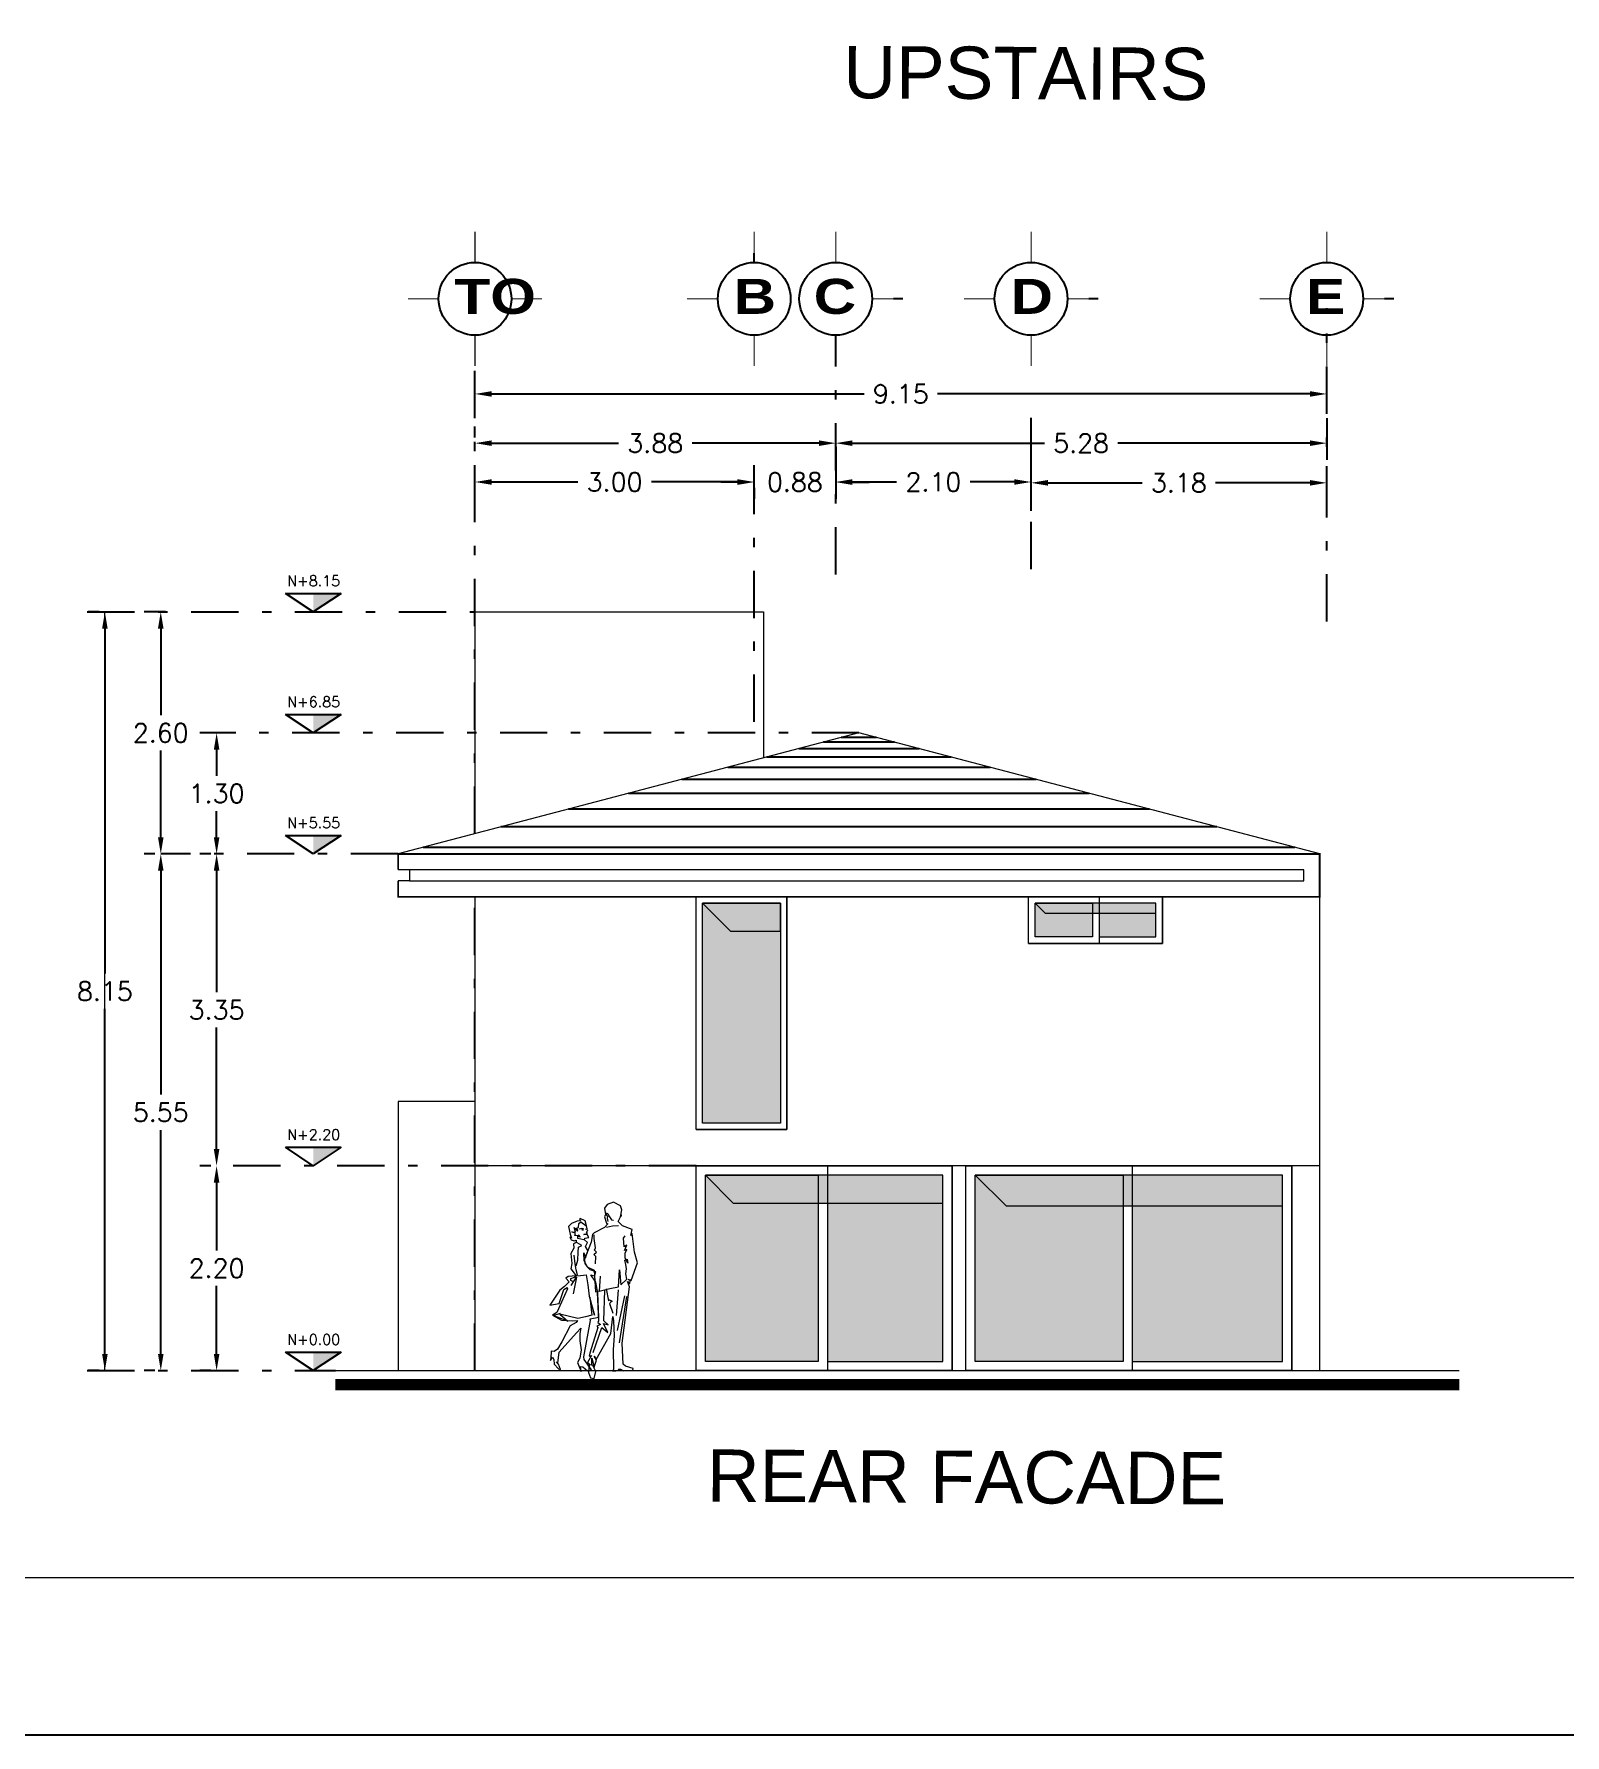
# Model space of a CAD drawing. Header units: millimetres. Extents: x 246.6 to 325.5, y -2 to 41.7.
# Drawn here: x 266.08 to 282.53, y -2.03 to 16.24 of the extents above; entities that cross this region are included whole.
import ezdxf
from ezdxf.enums import TextEntityAlignment as Align

# ---------------------------------------------------------------- set-up
doc = ezdxf.new("R2010")
doc.units = ezdxf.units.MM
doc.header["$LTSCALE"] = 0.05
doc.header["$PDMODE"] = 35
doc.linetypes.add('DASHDOT', pattern=[25.4, 12.7, -6.35, 0, -6.35])
doc.layers.add('AUILIAR', color=8, linetype='Continuous', plot=False)
doc.layers.add('EJES', color=1, linetype='DASHDOT')
doc.layers.add('LINEAS', color=9, linetype='Continuous')
doc.layers.add('MUROS', color=7, linetype='Continuous', lineweight=18)
doc.layers.add('VENTANAS', color=175, linetype='Continuous', lineweight=9)
doc.styles.add('ARIAL', font='arial.ttf', dxfattribs={"height": 1})
doc.styles.add('NIVEL', font='romans')
doc.styles.add('ROMANS', font='romans.shx', dxfattribs={"height": 0.2})
doc.styles.add('SANSSERIFBOLD', font='sasb____.pfb', dxfattribs={"height": 0.6})
doc.dimstyles.get("Standard").update_dxf_attribs({"dimtxt": 0.2, "dimasz": 0.18, "dimexe": 0.18, "dimexo": 0.0625, "dimgap": 0.09, "dimtad": 0, "dimtih": 1, "dimtoh": 1, "dimzin": 0, "dimdsep": 46, "dimtxsty": 'ROMANS', "dimcen": 0.09, "dimclrd": 3, "dimclrt": 256, "dimadec": 0, "dimazin": 0, "dimtfac": 1, "dimtofl": 0, "dimtmove": 0, "dimatfit": 3, "dimfxl": 0, "dimtolj": 1, "dimtzin": 0, "dimarcsym": 0})

# ---------------------------------------------------------------- blocks, each defined once
blk = doc.blocks.new('*D96')
at = {"color": 0, "lineweight": -2, "transparency": 16777216}
for p, q in [((270.822, 12.439), (270.822, 12.556)), ((279.972, 12.439), (279.972, 12.556))]:
    blk.add_line(p, q, dxfattribs=at)
at = {"color": 3, "lineweight": -2, "transparency": 16777216}
for p, q in [((271.002, 12.376), (275.002, 12.376)), ((279.792, 12.376), (275.792, 12.376))]:
    blk.add_line(p, q, dxfattribs=at)
at = {"color": 3, "transparency": 16777216}
for points in [[(271.002, 12.406), (271.002, 12.346), (270.822, 12.376)], [(279.792, 12.406), (279.792, 12.346), (279.972, 12.376)]]:
    blk.add_solid(points, dxfattribs=at)
at = {"layer": 'DEFPOINTS', "color": 0, "transparency": 16777216}
for p in [(270.822, 12.376), (279.972, 12.376), (279.972, 12.376)]:
    blk.add_point(p, dxfattribs=at)
at = {"transparency": 16777216, "insert": (275.397, 12.376), "char_height": 0.2, "attachment_point": 5, "style": 'ROMANS'}
blk.add_mtext('\\A1;9.15', dxfattribs=at)
blk = doc.blocks.new('*D97')
at = {"color": 0, "lineweight": -2, "transparency": 16777216}
for p, q in [((270.822, 11.909), (270.822, 12.027)), ((274.697, 11.784), (274.697, 11.667))]:
    blk.add_line(p, q, dxfattribs=at)
at = {"color": 3, "lineweight": -2, "transparency": 16777216}
for p, q in [((271.002, 11.847), (272.365, 11.847)), ((274.517, 11.847), (273.154, 11.847))]:
    blk.add_line(p, q, dxfattribs=at)
at = {"color": 3, "transparency": 16777216}
for points in [[(271.002, 11.877), (271.002, 11.817), (270.822, 11.847)], [(274.517, 11.877), (274.517, 11.817), (274.697, 11.847)]]:
    blk.add_solid(points, dxfattribs=at)
at = {"layer": 'DEFPOINTS', "color": 0, "transparency": 16777216}
for p in [(270.822, 11.847), (274.697, 11.847), (274.697, 11.847)]:
    blk.add_point(p, dxfattribs=at)
at = {"transparency": 16777216, "insert": (272.759, 11.847), "char_height": 0.2, "attachment_point": 5, "style": 'ROMANS'}
blk.add_mtext('\\A1;3.88', dxfattribs=at)
blk = doc.blocks.new('*D98')
at = {"color": 0, "lineweight": -2, "transparency": 16777216}
for p, q in [((276.797, 11.119), (276.797, 11.61)), ((274.697, 11.377), (274.697, 11.25))]:
    blk.add_line(p, q, dxfattribs=at)
at = {"color": 3, "lineweight": -2, "transparency": 16777216}
for p, q in [((274.877, 11.43), (275.352, 11.43)), ((276.617, 11.43), (276.142, 11.43))]:
    blk.add_line(p, q, dxfattribs=at)
at = {"color": 3, "transparency": 16777216}
for points in [[(274.877, 11.46), (274.877, 11.4), (274.697, 11.43)], [(276.617, 11.46), (276.617, 11.4), (276.797, 11.43)]]:
    blk.add_solid(points, dxfattribs=at)
at = {"layer": 'DEFPOINTS', "color": 0, "transparency": 16777216}
for p in [(274.697, 11.44), (276.797, 11.43), (276.797, 11.057)]:
    blk.add_point(p, dxfattribs=at)
at = {"transparency": 16777216, "insert": (275.747, 11.43), "char_height": 0.2, "attachment_point": 5, "style": 'ROMANS'}
blk.add_mtext('\\A1;2.10', dxfattribs=at)
blk = doc.blocks.new('*D99')
at = {"color": 0, "lineweight": -2, "transparency": 16777216}
for p, q in [((270.822, 11.493), (270.822, 11.61)), ((273.822, 11.493), (273.822, 11.61))]:
    blk.add_line(p, q, dxfattribs=at)
at = {"color": 3, "lineweight": -2, "transparency": 16777216}
for p, q in [((271.002, 11.43), (271.927, 11.43)), ((273.642, 11.43), (272.717, 11.43))]:
    blk.add_line(p, q, dxfattribs=at)
at = {"color": 3, "transparency": 16777216}
for points in [[(271.002, 11.46), (271.002, 11.4), (270.822, 11.43)], [(273.642, 11.46), (273.642, 11.4), (273.822, 11.43)]]:
    blk.add_solid(points, dxfattribs=at)
at = {"layer": 'DEFPOINTS', "color": 0, "transparency": 16777216}
for p in [(270.822, 11.43), (270.822, 11.43), (273.822, 11.43)]:
    blk.add_point(p, dxfattribs=at)
at = {"transparency": 16777216, "insert": (272.322, 11.43), "char_height": 0.2, "attachment_point": 5, "style": 'ROMANS'}
blk.add_mtext('\\A1;3.00', dxfattribs=at)
blk = doc.blocks.new('*D84')
at = {"layer": 'DEFPOINTS', "color": 0, "transparency": 16777216}
for p in [(276.797, 11.421), (279.972, 11.421), (279.972, 11.421)]:
    blk.add_point(p, dxfattribs=at)
at = {"layer": 'MUROS', "color": 0, "lineweight": -2, "transparency": 16777216}
for p, q in [((276.797, 11.484), (276.797, 11.601)), ((279.972, 11.484), (279.972, 11.601))]:
    blk.add_line(p, q, dxfattribs=at)
at = {"layer": 'MUROS', "color": 3, "lineweight": -2, "transparency": 16777216}
for p, q in [((276.977, 11.421), (277.99, 11.421)), ((279.792, 11.421), (278.779, 11.421))]:
    blk.add_line(p, q, dxfattribs=at)
at = {"layer": 'MUROS', "color": 3, "transparency": 16777216}
for points in [[(276.977, 11.451), (276.977, 11.391), (276.797, 11.421)], [(279.792, 11.451), (279.792, 11.391), (279.972, 11.421)]]:
    blk.add_solid(points, dxfattribs=at)
at = {"layer": 'MUROS', "transparency": 16777216, "insert": (278.384, 11.421), "char_height": 0.2, "attachment_point": 5, "style": 'ROMANS'}
blk.add_mtext('\\A1;3.18', dxfattribs=at)
blk = doc.blocks.new('*D101')
at = {"layer": 'DEFPOINTS', "color": 0, "transparency": 16777216}
for p in [(274.697, 11.872), (273.822, 11.43), (274.697, 11.429)]:
    blk.add_point(p, dxfattribs=at)
at = {"layer": 'MUROS', "color": 0, "lineweight": -2, "transparency": 16777216}
for p, q in [((274.697, 11.809), (274.697, 11.249)), ((273.822, 11.368), (273.822, 11.249))]:
    blk.add_line(p, q, dxfattribs=at)
at = {"layer": 'MUROS', "color": 3, "lineweight": -2, "transparency": 16777216}
for p, q in [((273.642, 11.429), (273.462, 11.429)), ((274.877, 11.429), (275.057, 11.429))]:
    blk.add_line(p, q, dxfattribs=at)
at = {"layer": 'MUROS', "color": 3, "transparency": 16777216}
for points in [[(273.642, 11.459), (273.642, 11.399), (273.822, 11.429)], [(274.877, 11.459), (274.877, 11.399), (274.697, 11.429)]]:
    blk.add_solid(points, dxfattribs=at)
at = {"layer": 'MUROS', "transparency": 16777216, "insert": (274.259, 11.429), "char_height": 0.2, "attachment_point": 5, "style": 'ROMANS'}
blk.add_mtext('\\A1;0.88', dxfattribs=at)
blk = doc.blocks.new('*D102')
at = {"layer": 'DEFPOINTS', "color": 0, "ltscale": 0.5, "transparency": 16777216}
for p in [(279.972, 12.179), (274.697, 11.847), (279.972, 11.847)]:
    blk.add_point(p, dxfattribs=at)
at = {"layer": 'MUROS', "color": 0, "lineweight": -2, "ltscale": 0.5, "transparency": 16777216}
for p, q in [((279.972, 12.116), (279.972, 11.667)), ((274.697, 11.909), (274.697, 12.027))]:
    blk.add_line(p, q, dxfattribs=at)
at = {"layer": 'MUROS', "color": 3, "lineweight": -2, "ltscale": 0.5, "transparency": 16777216}
for p, q in [((274.877, 11.847), (276.94, 11.847)), ((279.792, 11.847), (277.729, 11.847))]:
    blk.add_line(p, q, dxfattribs=at)
at = {"layer": 'MUROS', "color": 3, "ltscale": 0.5, "transparency": 16777216}
for points in [[(274.877, 11.877), (274.877, 11.817), (274.697, 11.847)], [(279.792, 11.877), (279.792, 11.817), (279.972, 11.847)]]:
    blk.add_solid(points, dxfattribs=at)
at = {"layer": 'MUROS', "ltscale": 0.5, "transparency": 16777216, "insert": (277.334, 11.847), "char_height": 0.2, "attachment_point": 5, "style": 'ROMANS'}
blk.add_mtext('\\A1;5.28', dxfattribs=at)
blk = doc.blocks.new('02FMAN13')
for points in [[(0.227, 1.942), (0.16, 1.918), (0.132, 1.877), (0.14, 1.811), (0.132, 1.787), (0.151, 1.716), (0.165, 1.71), (0.131, 1.67), (0.019, 1.614), (0.003, 1.596), (-0.013, 1.514), (-0.085, 1.329), (-0.08, 1.284), (-0.055, 1.247), (0.018, 1.212), (0.035, 0.979), (0.063, 0.986), (0.05, 0.971), (0.067, 0.668), (0.057, 0.649), (0.089, 0.627), (0.049, 0.612), (0.06, 0.595), (-0.026, 0.32), (-0.035, 0.288), (-0.01, 0.297), (-0.051, 0.222), (-0.021, 0.194), (-0.033, 0.199), (-0.042, 0.112), (-0.02, 0.057), (0.019, 0.048), (0.037, 0.124), (0.006, 0.19), (-0.004, 0.193), (-0.006, 0.267), (0.019, 0.171), (0.044, 0.244), (0.021, 0.287), (0.042, 0.251), (0.2, 0.533), (0.219, 0.714), (0.227, 0.669), (0.233, 0.506), (0.224, 0.359), (0.226, 0.15), (0.221, 0.126), (0.289, 0.133), (0.279, 0.148), (0.303, 0.148), (0.335, 0.131), (0.433, 0.139), (0.438, 0.156), (0.356, 0.182), (0.33, 0.202), (0.321, 0.429), (0.4, 1.035), (0.378, 1.091), (0.399, 1.067), (0.41, 1.105), (0.383, 1.111), (0.417, 1.101), (0.485, 1.291), (0.454, 1.404), (0.426, 1.607), (0.415, 1.586), (0.427, 1.651), (0.324, 1.687), (0.276, 1.734), (0.302, 1.785), (0.317, 1.86), (0.301, 1.904)], [(-0.048, 1.423), (-0.075, 1.468), (-0.051, 1.511), (-0.084, 1.54), (-0.082, 1.557), (-0.037, 1.562), (-0.056, 1.594), (-0.09, 1.596), (-0.054, 1.606), (-0.062, 1.624), (-0.05, 1.637), (-0.059, 1.65), (-0.073, 1.654), (-0.057, 1.658), (-0.064, 1.689), (-0.079, 1.743), (-0.13, 1.766), (-0.137, 1.755), (-0.129, 1.742), (-0.165, 1.738), (-0.225, 1.714), (-0.255, 1.682), (-0.238, 1.6), (-0.225, 1.556), (-0.243, 1.568), (-0.227, 1.538), (-0.194, 1.528), (-0.175, 1.536), (-0.175, 1.511), (-0.201, 1.495), (-0.199, 1.448), (-0.231, 1.39), (-0.221, 1.283), (-0.232, 1.226), (-0.174, 1.152), (-0.26, 1.144), (-0.285, 1.127), (-0.249, 1.086), (-0.299, 1.037), (-0.35, 0.998), (-0.457, 0.837), (-0.356, 0.854), (-0.305, 1.003), (-0.272, 1.027), (-0.266, 1.013), (-0.331, 0.867), (-0.383, 0.756), (-0.429, 0.728), (-0.33, 0.674), (-0.215, 0.668), (-0.158, 0.671), (-0.173, 0.652), (-0.237, 0.614), (-0.328, 0.443), (-0.373, 0.364), (-0.412, 0.338), (-0.444, 0.342), (-0.444, 0.324), (-0.451, 0.243), (-0.429, 0.277), (-0.415, 0.251), (-0.41, 0.201), (-0.363, 0.152), (-0.341, 0.146), (-0.365, 0.203), (-0.386, 0.228), (-0.37, 0.212), (-0.358, 0.331), (-0.169, 0.54), (-0.125, 0.591), (-0.134, 0.533), (-0.135, 0.452), (-0.122, 0.355), (-0.133, 0.266), (-0.159, 0.22), (-0.119, 0.125), (-0.126, 0.178), (-0.104, 0.173), (-0.053, 0.132), (-0.01, 0.141), (-0.089, 0.254), (-0.09, 0.28), (-0.021, 0.67), (-0.023, 0.689), (0.068, 0.708), (0.058, 0.965), (0.037, 1.083), (-0.017, 1.162), (0.027, 1.15), (0.037, 1.196), (-0.023, 1.216), (-0.053, 1.245), (-0.087, 1.311), (-0.091, 1.398), (-0.075, 1.346), (-0.048, 1.418)]]:
    blk.add_lwpolyline(points, close=True)
for points in [[(-0.091, 1.539), (-0.155, 1.554), (-0.156, 1.576), (-0.13, 1.572), (-0.145, 1.59), (-0.158, 1.582), (-0.187, 1.585), (-0.182, 1.605), (-0.22, 1.623), (-0.18, 1.621), (-0.197, 1.669), (-0.158, 1.63), (-0.155, 1.643), (-0.176, 1.659), (-0.148, 1.669), (-0.147, 1.713), (-0.125, 1.73), (-0.072, 1.694)], [(-0.143, 1.656), (-0.114, 1.662), (-0.097, 1.656), (-0.115, 1.651), (-0.098, 1.643)], [(0.158, 1.824), (0.15, 1.819), (0.153, 1.804), (0.161, 1.789), (0.158, 1.772), (0.165, 1.735)], [(0.151, 1.673), (0.218, 1.689), (0.279, 1.691)], [(0.152, 1.82), (0.165, 1.822), (0.178, 1.796), (0.205, 1.754), (0.226, 1.749)], [(0.305, 1.819), (0.309, 1.794), (0.296, 1.784)], [(-0.174, 1.26), (-0.156, 1.32), (-0.154, 1.404), (-0.148, 1.46), (-0.114, 1.477), (-0.163, 1.507)], [(0.032, 1.281), (0.036, 1.358), (0.016, 1.382), (0.046, 1.407), (0.022, 1.428), (0.032, 1.451), (0.019, 1.553), (0.02, 1.592)], [(0.084, 1.147), (0.073, 0.988), (0.189, 1.015), (0.281, 1.033), (0.29, 1.217), (0.306, 1.054), (0.371, 1.117), (0.361, 1.172), (0.368, 1.227), (0.361, 1.274), (0.349, 1.32), (0.375, 1.331), (0.381, 1.288), (0.354, 1.343), (0.353, 1.396), (0.371, 1.433), (0.344, 1.424), (0.369, 1.481), (0.342, 1.464), (0.334, 1.557), (0.353, 1.581)], [(-0.204, 1.087), (-0.233, 1.1), (-0.233, 1.122), (-0.191, 1.138), (-0.16, 1.164), (-0.174, 1.215), (-0.185, 1.28), (-0.197, 1.372)], [(-0.155, 1.153), (-0.068, 1.161), (-0.049, 1.056), (-0.034, 0.933), (0.024, 0.728), (-0.027, 0.924), (-0.006, 0.73), (-0.073, 0.71), (-0.156, 0.694), (-0.348, 0.741), (-0.265, 0.666), (-0.421, 0.725), (-0.342, 0.752)], [(-0.226, 1.047), (-0.169, 1.137), (-0.205, 0.958)], [(0.01, 0.328), (0.103, 0.598), (0.166, 0.542), (0.121, 0.641), (0.169, 0.625), (0.124, 0.669), (0.134, 0.998)], [(0.147, 1.011), (0.173, 0.882), (0.185, 0.892), (0.212, 0.879), (0.195, 0.866), (0.183, 0.856), (0.219, 0.749)], [(0.277, 1), (0.255, 0.725)], [(0.345, 0.937), (0.267, 0.564)], [(0.367, 0.928), (0.287, 0.432)]]:
    blk.add_lwpolyline(points)
blk = doc.blocks.new('*D127')
at = {"layer": 'DEFPOINTS', "color": 0, "ltscale": 0.5, "transparency": 16777216}
for p in [(267.446, 7.434), (267.446, 1.884), (267.446, 1.884)]:
    blk.add_point(p, dxfattribs=at)
at = {"layer": 'MUROS', "color": 0, "lineweight": -2, "ltscale": 0.5, "transparency": 16777216}
for p, q in [((267.383, 7.434), (267.266, 7.434)), ((267.383, 1.884), (267.266, 1.884))]:
    blk.add_line(p, q, dxfattribs=at)
at = {"layer": 'MUROS', "color": 3, "lineweight": -2, "ltscale": 0.5, "transparency": 16777216}
for p, q in [((267.446, 7.254), (267.446, 4.849)), ((267.446, 2.064), (267.446, 4.469))]:
    blk.add_line(p, q, dxfattribs=at)
at = {"layer": 'MUROS', "color": 3, "ltscale": 0.5, "transparency": 16777216}
for points in [[(267.416, 7.254), (267.476, 7.254), (267.446, 7.434)], [(267.416, 2.064), (267.476, 2.064), (267.446, 1.884)]]:
    blk.add_solid(points, dxfattribs=at)
at = {"layer": 'MUROS', "ltscale": 0.5, "transparency": 16777216, "insert": (267.446, 4.659), "char_height": 0.2, "attachment_point": 5, "style": 'ROMANS'}
blk.add_mtext('\\A1;5.55', dxfattribs=at)
blk = doc.blocks.new('*D128')
at = {"layer": 'DEFPOINTS', "color": 0, "ltscale": 0.5, "transparency": 16777216}
for p in [(267.446, 10.034), (267.56, 10.034), (267.446, 7.434)]:
    blk.add_point(p, dxfattribs=at)
at = {"layer": 'MUROS', "color": 0, "lineweight": -2, "ltscale": 0.5, "transparency": 16777216}
for p, q in [((267.498, 10.034), (267.266, 10.034)), ((267.383, 7.434), (267.266, 7.434))]:
    blk.add_line(p, q, dxfattribs=at)
at = {"layer": 'MUROS', "color": 3, "lineweight": -2, "ltscale": 0.5, "transparency": 16777216}
for p, q in [((267.446, 9.854), (267.446, 8.924)), ((267.446, 7.614), (267.446, 8.544))]:
    blk.add_line(p, q, dxfattribs=at)
at = {"layer": 'MUROS', "color": 3, "ltscale": 0.5, "transparency": 16777216}
for points in [[(267.416, 9.854), (267.476, 9.854), (267.446, 10.034)], [(267.416, 7.614), (267.476, 7.614), (267.446, 7.434)]]:
    blk.add_solid(points, dxfattribs=at)
at = {"layer": 'MUROS', "ltscale": 0.5, "transparency": 16777216, "insert": (267.446, 8.734), "char_height": 0.2, "attachment_point": 5, "style": 'ROMANS'}
blk.add_mtext('\\A1;2.60', dxfattribs=at)
blk = doc.blocks.new('*D129')
at = {"layer": 'DEFPOINTS', "color": 0, "ltscale": 0.5, "transparency": 16777216}
for p in [(268.046, 4.084), (268.046, 1.884), (268.046, 1.884)]:
    blk.add_point(p, dxfattribs=at)
at = {"layer": 'MUROS', "color": 0, "lineweight": -2, "ltscale": 0.5, "transparency": 16777216}
for p, q in [((267.983, 4.084), (267.866, 4.084)), ((267.983, 1.884), (267.866, 1.884))]:
    blk.add_line(p, q, dxfattribs=at)
at = {"layer": 'MUROS', "color": 3, "lineweight": -2, "ltscale": 0.5, "transparency": 16777216}
for p, q in [((268.046, 3.904), (268.046, 3.174)), ((268.046, 2.064), (268.046, 2.794))]:
    blk.add_line(p, q, dxfattribs=at)
at = {"layer": 'MUROS', "color": 3, "ltscale": 0.5, "transparency": 16777216}
for points in [[(268.016, 3.904), (268.076, 3.904), (268.046, 4.084)], [(268.016, 2.064), (268.076, 2.064), (268.046, 1.884)]]:
    blk.add_solid(points, dxfattribs=at)
at = {"layer": 'MUROS', "ltscale": 0.5, "transparency": 16777216, "insert": (268.046, 2.984), "char_height": 0.2, "attachment_point": 5, "style": 'ROMANS'}
blk.add_mtext('\\A1;2.20', dxfattribs=at)
blk = doc.blocks.new('*D130')
at = {"layer": 'DEFPOINTS', "color": 0, "ltscale": 0.5, "transparency": 16777216}
for p in [(268.046, 7.434), (268.046, 7.434), (268.046, 4.084)]:
    blk.add_point(p, dxfattribs=at)
at = {"layer": 'MUROS', "color": 0, "lineweight": -2, "ltscale": 0.5, "transparency": 16777216}
for p, q in [((267.983, 7.434), (267.866, 7.434)), ((267.983, 4.084), (267.866, 4.084))]:
    blk.add_line(p, q, dxfattribs=at)
at = {"layer": 'MUROS', "color": 3, "lineweight": -2, "ltscale": 0.5, "transparency": 16777216}
for p, q in [((268.046, 7.254), (268.046, 5.949)), ((268.046, 4.264), (268.046, 5.569))]:
    blk.add_line(p, q, dxfattribs=at)
at = {"layer": 'MUROS', "color": 3, "ltscale": 0.5, "transparency": 16777216}
for points in [[(268.016, 7.254), (268.076, 7.254), (268.046, 7.434)], [(268.016, 4.264), (268.076, 4.264), (268.046, 4.084)]]:
    blk.add_solid(points, dxfattribs=at)
at = {"layer": 'MUROS', "ltscale": 0.5, "transparency": 16777216, "insert": (268.046, 5.759), "char_height": 0.2, "attachment_point": 5, "style": 'ROMANS'}
blk.add_mtext('\\A1;3.35', dxfattribs=at)
blk = doc.blocks.new('*D131')
at = {"layer": 'DEFPOINTS', "color": 0, "ltscale": 0.5, "transparency": 16777216}
for p in [(266.846, 10.034), (266.846, 1.884), (266.846, 1.884)]:
    blk.add_point(p, dxfattribs=at)
at = {"layer": 'MUROS', "color": 0, "lineweight": -2, "ltscale": 0.5, "transparency": 16777216}
for p, q in [((266.783, 10.034), (266.666, 10.034)), ((266.783, 1.884), (266.666, 1.884))]:
    blk.add_line(p, q, dxfattribs=at)
at = {"layer": 'MUROS', "color": 3, "lineweight": -2, "ltscale": 0.5, "transparency": 16777216}
for p, q in [((266.846, 9.854), (266.846, 6.149)), ((266.846, 2.064), (266.846, 5.769))]:
    blk.add_line(p, q, dxfattribs=at)
at = {"layer": 'MUROS', "color": 3, "ltscale": 0.5, "transparency": 16777216}
for points in [[(266.816, 9.854), (266.876, 9.854), (266.846, 10.034)], [(266.816, 2.064), (266.876, 2.064), (266.846, 1.884)]]:
    blk.add_solid(points, dxfattribs=at)
at = {"layer": 'MUROS', "ltscale": 0.5, "transparency": 16777216, "insert": (266.846, 5.959), "char_height": 0.2, "attachment_point": 5, "style": 'ROMANS'}
blk.add_mtext('\\A1;8.15', dxfattribs=at)
blk = doc.blocks.new('*D132')
at = {"layer": 'DEFPOINTS', "color": 0, "ltscale": 0.5, "transparency": 16777216}
for p in [(268.046, 8.734), (268.046, 8.734), (268.046, 7.434)]:
    blk.add_point(p, dxfattribs=at)
at = {"layer": 'MUROS', "color": 0, "lineweight": -2, "ltscale": 0.5, "transparency": 16777216}
for p, q in [((267.983, 8.734), (267.866, 8.734)), ((267.983, 7.434), (267.866, 7.434))]:
    blk.add_line(p, q, dxfattribs=at)
at = {"layer": 'MUROS', "color": 3, "lineweight": -2, "ltscale": 0.5, "transparency": 16777216}
for p, q in [((268.046, 8.554), (268.046, 8.274)), ((268.046, 7.614), (268.046, 7.894))]:
    blk.add_line(p, q, dxfattribs=at)
at = {"layer": 'MUROS', "color": 3, "ltscale": 0.5, "transparency": 16777216}
for points in [[(268.016, 8.554), (268.076, 8.554), (268.046, 8.734)], [(268.016, 7.614), (268.076, 7.614), (268.046, 7.434)]]:
    blk.add_solid(points, dxfattribs=at)
at = {"layer": 'MUROS', "ltscale": 0.5, "transparency": 16777216, "insert": (268.046, 8.084), "char_height": 0.2, "attachment_point": 5, "style": 'ROMANS'}
blk.add_mtext('\\A1;1.30', dxfattribs=at)

msp = doc.modelspace()

# ---------------------------------------------------------------- hatches: boundary and pattern name
at = {"layer": 'MUROS', "ltscale": 0.5}
h = msp.add_hatch(color=256, dxfattribs=at)
h.dxf.hatch_style = 1
h.paths.add_polyline_path([(273.267, 6.904), (273.567, 6.604), (274.103, 6.604), (274.103, 6.904)])
h.paths.add_polyline_path([(276.84, 6.904), (276.947, 6.797), (278.138, 6.797), (278.138, 6.904)])
h.paths.add_polyline_path([(273.297, 3.984), (273.597, 3.684), (275.847, 3.684), (275.847, 3.984)])
h.paths.add_polyline_path([(276.197, 3.984), (276.527, 3.654), (279.497, 3.654), (279.497, 3.984)])
h = msp.add_hatch(color=256, dxfattribs=at)
h.dxf.hatch_style = 1
h.set_gradient(color1=(56, 56, 255), color2=(171, 212, 227), tint=1)
h.paths.add_polyline_path([(274.103, 6.604), (273.567, 6.604), (273.267, 6.904), (273.267, 4.544), (274.103, 4.544)])
h.paths.add_polyline_path([(277.456, 6.797), (276.947, 6.797), (276.84, 6.904), (276.84, 6.544), (277.456, 6.544)])
h.paths.add_polyline_path([(278.138, 6.797), (277.526, 6.797), (277.526, 6.544), (278.138, 6.544)])
h.paths.add_polyline_path([(274.509, 3.684), (273.597, 3.684), (273.297, 3.984), (273.297, 1.984), (274.509, 1.984)])
h.paths.add_polyline_path([(275.847, 3.684), (274.609, 3.684), (274.609, 1.984), (275.847, 1.984)])
h.paths.add_polyline_path([(277.784, 3.654), (276.527, 3.654), (276.197, 3.984), (276.197, 1.984), (277.784, 1.984)])
h.paths.add_polyline_path([(279.497, 3.654), (277.884, 3.654), (277.884, 1.984), (279.497, 1.984)])

# ---------------------------------------------------------------- linework, layer by layer
for p, q in [((268.785, 10.234), (269.385, 10.234)), ((269.085, 10.034), (268.785, 10.234)), ((269.385, 10.234), (269.085, 10.034)), ((268.785, 8.934), (269.385, 8.934)), ((269.085, 8.734), (268.785, 8.934)), ((269.385, 8.934), (269.085, 8.734)), ((268.785, 7.634), (269.385, 7.634)), ((269.085, 7.434), (268.785, 7.634)), ((269.385, 7.634), (269.085, 7.434)), ((268.785, 4.284), (269.385, 4.284)), ((269.085, 4.084), (268.785, 4.284)), ((269.385, 4.284), (269.085, 4.084)), ((268.785, 2.084), (269.385, 2.084)), ((269.085, 1.884), (268.785, 2.084)), ((269.385, 2.084), (269.085, 1.884))]:
    msp.add_line(p, q)
for points in [[(269.085, 10.034), (269.085, 10.234), (269.385, 10.234)], [(269.085, 8.734), (269.085, 8.934), (269.385, 8.934)], [(269.085, 7.434), (269.085, 7.634), (269.385, 7.634)], [(269.085, 4.084), (269.085, 4.284), (269.385, 4.284)], [(269.085, 1.884), (269.085, 2.084), (269.385, 2.084)]]:
    msp.add_solid(points)
at = {"layer": 'AUILIAR'}
msp.add_lwpolyline([(246.569, -2.03), (246.569, 41.661), (325.499, 41.661), (325.499, -2.03)], close=True, dxfattribs=at)
at = {"layer": 'EJES', "ltscale": 0.03}
for p, q in [((273.822, 13.789), (273.822, 13.989)), ((275.418, 13.398), (275.265, 13.398)), ((277.518, 13.398), (277.365, 13.398)), ((280.693, 13.398), (280.54, 13.398))]:
    msp.add_line(p, q, dxfattribs=at)
at = {"layer": 'EJES', "ltscale": 0.8}
for p, q in [((279.972, 9.931), (279.972, 13.296)), ((274.697, 10.437), (274.697, 13.006)), ((270.822, 7.651), (270.822, 12.855)), ((276.797, 10.495), (276.797, 12.25)), ((273.822, 8.853), (273.822, 11.621)), ((266.656, 10.034), (270.822, 10.034)), ((274.947, 8.734), (267.898, 8.734)), ((269.997, 7.434), (267.446, 7.434)), ((270.822, 1.884), (270.822, 6.974)), ((273.197, 4.084), (268.148, 4.084)), ((266.656, 1.884), (269.322, 1.884))]:
    msp.add_line(p, q, dxfattribs=at)
at = {"layer": 'EJES', "linetype": 'Continuous', "ltscale": 0.5}
for p, q in [((275.328, 8.634), (274.566, 8.634)), ((275.137, 8.684), (274.757, 8.684)), ((275.937, 8.474), (273.957, 8.474)), ((275.594, 8.564), (274.3, 8.564)), ((276.851, 8.234), (273.043, 8.234)), ((276.356, 8.364), (273.538, 8.364)), ((277.422, 8.084), (272.472, 8.084)), ((278.069, 7.914), (271.825, 7.914)), ((278.793, 7.724), (271.101, 7.724)), ((279.63, 7.504), (270.264, 7.504))]:
    msp.add_line(p, q, dxfattribs=at)
at = {"layer": 'LINEAS', "linetype": 'Continuous', "const_width": 0.011}
for points in [[(270.822, 13.789), (270.822, 14.119)], [(273.822, 13.789), (273.822, 14.119)], [(274.697, 13.789), (274.697, 14.119)], [(276.796, 13.789), (276.796, 14.119)], [(279.972, 13.789), (279.972, 14.119)], [(270.431, 13.398), (270.101, 13.398)], [(271.213, 13.398), (271.543, 13.398)], [(273.431, 13.398), (273.101, 13.398)], [(275.088, 13.398), (275.418, 13.398)], [(276.405, 13.398), (276.075, 13.398)], [(277.188, 13.398), (277.518, 13.398)], [(279.581, 13.398), (279.251, 13.398)], [(280.363, 13.398), (280.693, 13.398)], [(270.822, 13.006), (270.822, 12.676)], [(273.822, 13.006), (273.822, 12.676)], [(274.697, 13.006), (274.697, 12.676)], [(276.796, 13.006), (276.796, 12.676)], [(279.972, 13.006), (279.972, 12.676)]]:
    msp.add_lwpolyline(points, dxfattribs=at)
at = {"layer": 'LINEAS', "linetype": 'Continuous'}
for centre in [(270.822, 13.398), (273.822, 13.398), (274.697, 13.398), (276.796, 13.398), (279.972, 13.398)]:
    msp.add_circle(centre, 0.391, dxfattribs=at)
at = {"layer": 'MUROS', "ltscale": 0.5}
for p, q in [((266.846, 1.884), (266.846, 10.034)), ((270.822, 10.034), (273.922, 10.034)), ((270.822, 10.034), (270.822, 7.651)), ((273.922, 10.034), (273.922, 8.465)), ((270.117, 7.264), (269.997, 7.264)), ((269.997, 7.144), (269.997, 6.974)), ((270.117, 7.144), (269.997, 7.144)), ((270.822, 6.974), (270.822, 1.884)), ((270.822, 6.974), (279.897, 6.974)), ((273.197, 4.474), (273.197, 6.974)), ((274.173, 4.474), (274.173, 6.974)), ((276.77, 6.474), (276.77, 6.974)), ((277.526, 6.974), (277.526, 6.474)), ((278.208, 6.474), (278.208, 6.974)), ((279.897, 1.884), (279.897, 6.974)), ((276.77, 6.474), (278.208, 6.474)), ((269.997, 4.774), (269.997, 1.884)), ((270.822, 4.774), (269.997, 4.774)), ((273.197, 4.474), (274.173, 4.474)), ((279.897, 4.084), (270.822, 4.084)), ((273.197, 1.884), (273.197, 4.084)), ((274.609, 4.084), (274.609, 1.884)), ((275.947, 1.884), (275.947, 4.084)), ((276.097, 1.884), (276.097, 4.084)), ((277.884, 4.084), (277.884, 1.884)), ((279.597, 1.884), (279.597, 4.084)), ((269.322, 1.884), (281.397, 1.884))]:
    msp.add_line(p, q, dxfattribs=at)
at = {"layer": 'MUROS'}
msp.add_lwpolyline([(248.256, 39.591, -0.414214), (248.639, 39.973), (324.211, 39.973, -0.414214), (324.492, 39.692), (324.492, -0.061, -0.414214), (324.211, -0.342), (248.639, -0.342, -0.414214), (248.256, 0.04)], format="xyb", close=True, dxfattribs=at)
at = {"layer": 'MUROS', "ltscale": 0.5}
for points in [[(269.997, 7.434), (279.897, 7.434), (274.947, 8.734)], [(279.727, 7.264), (270.117, 7.264), (270.117, 7.144), (279.727, 7.144)], [(273.197, 6.974), (274.173, 6.974), (274.173, 4.474), (273.197, 4.474)], [(276.77, 6.974), (278.208, 6.974), (278.208, 6.474), (276.77, 6.474)], [(276.77, 6.974), (277.526, 6.974), (277.526, 6.474), (276.77, 6.474)], [(273.267, 6.904), (273.567, 6.604), (274.103, 6.604), (274.103, 6.904)], [(276.84, 6.904), (276.947, 6.797), (278.138, 6.797), (278.138, 6.904)], [(273.197, 4.084), (275.947, 4.084), (275.947, 1.884), (273.197, 1.884)], [(273.197, 4.084), (274.609, 4.084), (274.609, 1.884), (273.197, 1.884)], [(276.097, 4.084), (279.597, 4.084), (279.597, 1.884), (276.097, 1.884)], [(276.097, 4.084), (277.884, 4.084), (277.884, 1.884), (276.097, 1.884)], [(273.297, 3.984), (273.597, 3.684), (275.847, 3.684), (275.847, 3.984)], [(276.197, 3.984), (276.527, 3.654), (279.497, 3.654), (279.497, 3.984)]]:
    msp.add_lwpolyline(points, close=True, dxfattribs=at)
for points, const_width in [([(269.997, 7.144), (269.997, 6.974), (279.897, 6.974), (279.897, 7.434), (269.997, 7.434), (269.997, 7.264)], 0.02), ([(269.322, 1.734), (281.397, 1.734)], 0.12)]:
    msp.add_lwpolyline(points, dxfattribs=dict(at, const_width=const_width))
at = {"layer": 'MUROS', "ltscale": 0.5, "const_width": 0.01}
msp.add_lwpolyline([(270.822, 6.974), (279.897, 6.974), (279.897, 4.084), (270.822, 4.084)], close=True, dxfattribs=at)
at = {"layer": 'VENTANAS', "ltscale": 0.5}
for points in [[(273.267, 6.904), (274.103, 6.904), (274.103, 4.544), (273.267, 4.544)], [(276.84, 6.904), (277.456, 6.904), (277.456, 6.544), (276.84, 6.544)], [(278.138, 6.904), (277.526, 6.904), (277.526, 6.544), (278.138, 6.544)], [(273.297, 3.984), (274.509, 3.984), (274.509, 1.984), (273.297, 1.984)], [(276.197, 3.984), (277.784, 3.984), (277.784, 1.984), (276.197, 1.984)]]:
    msp.add_lwpolyline(points, close=True, dxfattribs=at)
for points in [[(274.609, 1.984), (275.847, 1.984), (275.847, 3.984), (274.609, 3.984)], [(277.884, 1.984), (279.497, 1.984), (279.497, 3.984), (277.884, 3.984)]]:
    msp.add_lwpolyline(points, dxfattribs=at)

# ---------------------------------------------------------------- block references
at = {"layer": 'MUROS', "ltscale": 0.5}
msp.add_blockref('02FMAN13', (272.083, 1.751), dxfattribs=at)

# ---------------------------------------------------------------- texts
at = {"style": 'NIVEL'}
for s, p in [('N+8.15', (269.089, 10.312)), ('N+6.85', (269.089, 9.012)), ('N+5.55', (269.089, 7.712)), ('N+2.20', (269.089, 4.362)), ('N+0.00', (269.089, 2.162))]:
    msp.add_text(s, height=0.1125, dxfattribs=at).set_placement(p, align=Align.CENTER)
at = {"layer": 'MUROS', "style": 'ARIAL'}
for s, height, p in [('UPSTAIRS', 0.5616, (274.777, 15.553)), ('REAR FACADE', 0.56159, (273.312, 0.477))]:
    msp.add_text(s, height=height, rotation=359.6871, dxfattribs=at).set_placement(p)
at = {"layer": 'MUROS', "color": 7, "linetype": 'ByBlock', "style": 'SANSSERIFBOLD', "width": 1.2}
for s, height, p in [('TO', 0.3762, (270.601, 13.236)), ('B', 0.376, (273.601, 13.236)), ('C', 0.376, (274.461, 13.236)), ('D', 0.376, (276.576, 13.236)), ('E', 0.376, (279.751, 13.236))]:
    msp.add_text(s, height=height, dxfattribs=at).set_placement(p)

# ---------------------------------------------------------------- dimensions: what is measured, and where the dimension line sits
for base, p1, p2, picture, middle in [((279.972, 12.376), (270.822, 12.376), (279.972, 12.376), '*D96', (275.397, 12.376)), ((274.696967976, 11.846632169), (270.821967976, 11.846632169), (274.696967976, 11.846632169), '*D97', (272.759467976, 11.846632169)), ((270.822, 11.43), (273.822, 11.43), (270.822, 11.43), '*D99', (272.322, 11.43)), ((276.797, 11.43), (274.697, 11.44), (276.797, 11.057), '*D98', (275.747, 11.43))]:
    dim = msp.add_linear_dim(base=base, p1=p1, p2=p2, dimstyle='Standard')
    dim.commit()
    dim.dimension.update_dxf_attribs({"geometry": picture, "text_midpoint": middle})
at = {"layer": 'MUROS', "ltscale": 0.5}
dim = msp.add_linear_dim(base=(279.971967976, 11.846632169), p1=(274.696967976, 11.846632169), p2=(279.971967976, 12.178665125), dimstyle='Standard', dxfattribs=at)
dim.commit()
dim.dimension.update_dxf_attribs({"geometry": '*D102', "text_midpoint": (277.334467976, 11.846632169)})
at = {"layer": 'MUROS'}
for base, p1, p2, picture, middle in [((274.696967976, 11.428936789), (273.821967976, 11.430124408), (274.696967976, 11.871671228), '*D101', (274.259467976, 11.428936789)), ((279.971967976, 11.421375821), (276.796967976, 11.421375821), (279.971967976, 11.421375821), '*D84', (278.384467976, 11.421375821))]:
    dim = msp.add_linear_dim(base=base, p1=p1, p2=p2, dimstyle='Standard', dxfattribs=at)
    dim.commit()
    dim.dimension.update_dxf_attribs({"geometry": picture, "text_midpoint": middle})
at = {"layer": 'MUROS', "ltscale": 0.5}
for base, p1, p2, picture, middle in [((266.846, 1.884), (266.846, 10.034), (266.846, 1.884), '*D131', (266.846, 5.959)), ((267.446, 10.034), (267.446, 7.434), (267.56, 10.034), '*D128', (267.446, 8.734)), ((268.046, 8.734), (268.046, 7.434), (268.046, 8.734), '*D132', (268.046, 8.084)), ((267.446, 1.884), (267.446, 7.434), (267.446, 1.884), '*D127', (267.446, 4.659)), ((268.046, 7.434), (268.046, 4.084), (268.046, 7.434), '*D130', (268.046, 5.759)), ((268.046, 1.884), (268.046, 4.084), (268.046, 1.884), '*D129', (268.046, 2.984))]:
    dim = msp.add_linear_dim(base=base, p1=p1, p2=p2, angle=90, dimstyle='Standard', dxfattribs=at)
    dim.commit()
    dim.dimension.update_dxf_attribs({"geometry": picture, "text_midpoint": middle})

doc.saveas('drawing.dxf')
